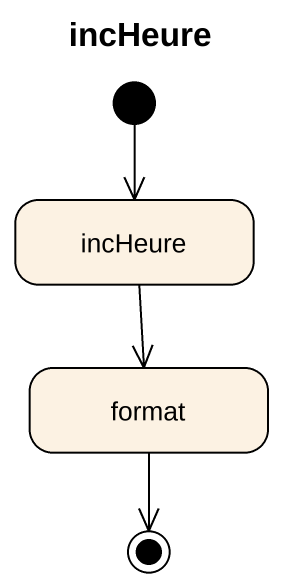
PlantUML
@startuml
title incHeure
hide empty description
state incHeure
state format
[*] --> incHeure
incHeure --> format
format --> [*]
@enduml
